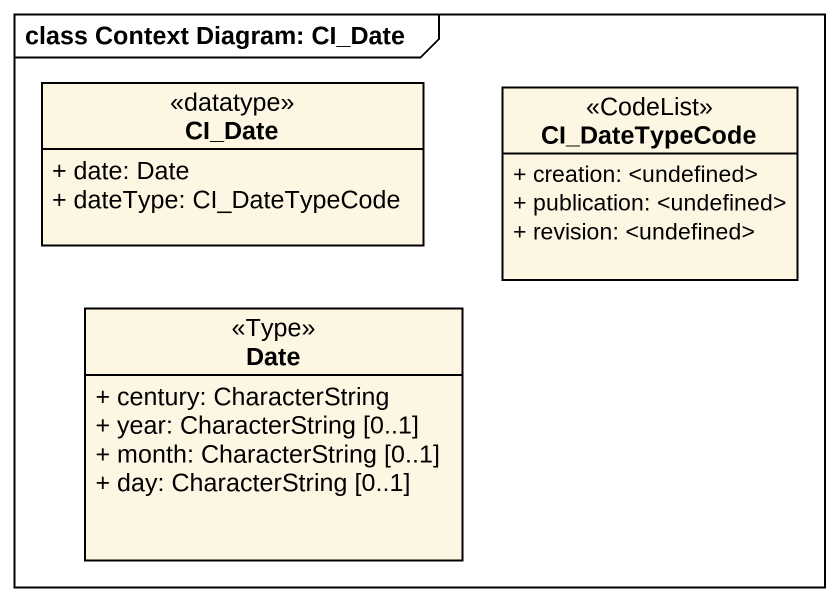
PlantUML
@startuml
mainframe class Context Diagram: CI_Date
hide circle
hide empty members
skinparam classAttributeIconSize 0
class CI_Date <<datatype>> {
  + date: Date
  + dateType: CI_DateTypeCode
}
class CI_DateTypeCode <<CodeList>> {
  + creation: <undefined>
  + publication: <undefined>
  + revision: <undefined>
}
class Date <<Type>> {
  + century: CharacterString
  + year: CharacterString [0..1]
  + month: CharacterString [0..1]
  + day: CharacterString [0..1]
}
@enduml
